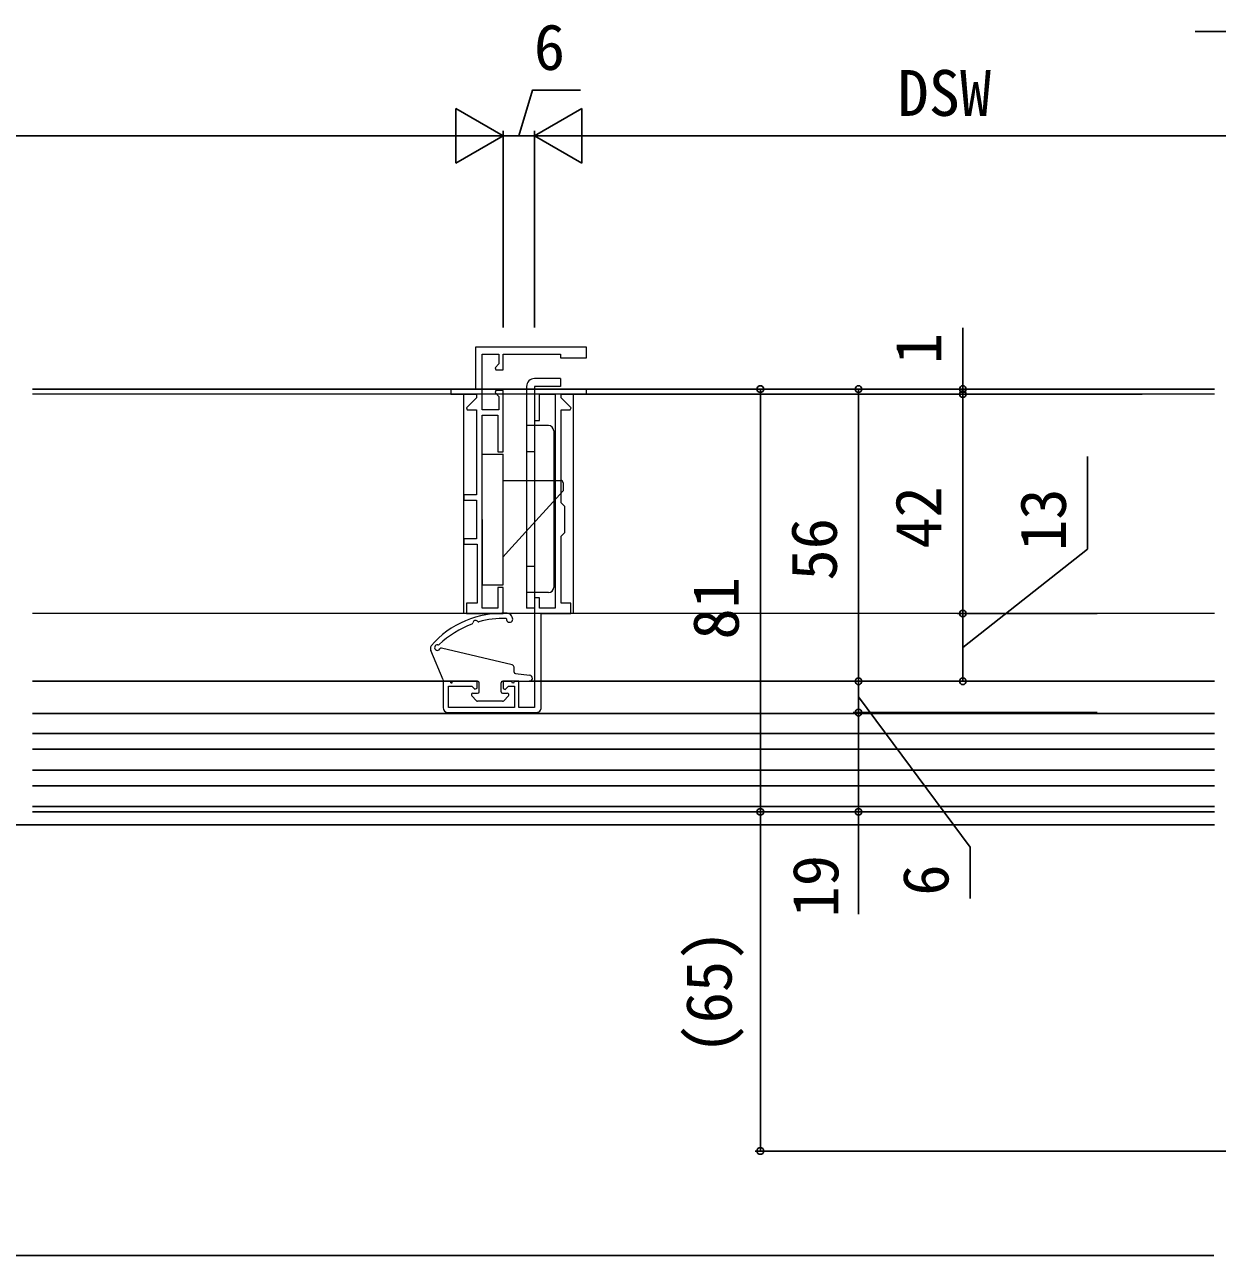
# Model space of a CAD drawing. Units: millimetres, scale not verified. Extents: x -525 to 525, y -783 to 779.
# Drawn here: x -108.4 to 120.2, y -470.1 to -234.3 of the extents above; entities that cross this region are included whole.
import ezdxf
from ezdxf.enums import TextEntityAlignment as Align

# ---------------------------------------------------------------- set-up
doc = ezdxf.new("R2010")
doc.units = ezdxf.units.MM
doc.header["$LTSCALE"] = 4
for name, color, linetype, lineweight in [('0-1_TABLE1', 7, 'Continuous', 18), ('0-4_YKK_11E', 4, 'Continuous', 18), ('0-6_YKK_13', 4, 'Continuous', 18)]:
    doc.layers.add(name, color=color, linetype=linetype, lineweight=lineweight)
doc.layers.add('0-5_YKK_12', color=2, linetype='Continuous')
doc.layers.add('0-8_YKK_D', color=6, linetype='Continuous')
doc.styles.add('ＭＳ ゴシック', font='')
doc.styles.get('ＭＳ ゴシック').set_extended_font_data('MS Gothic')

msp = doc.modelspace()

# ---------------------------------------------------------------- linework, layer by layer
at = {"layer": '0-1_TABLE1'}
msp.add_line((-20.695, -304.116), (-12.195, -304.116), dxfattribs=at)
at = {"layer": '0-4_YKK_11E', "color": 7}
msp.add_line((-27.195, -366.117), (-10.395, -366.117), dxfattribs=at)
for points in [[(-20.695, -346.117), (-20.695, -309.117), (-17.695, -309.117), (-17.695, -316.117), (-16.695, -316.117), (-16.695, -304.417), (-18.071, -304.417), (-18.232, -304.805), (-17.495, -305.541), (-17.495, -308.117), (-20.695, -308.117), (-20.695, -297.417), (-17.495, -297.417), (-17.495, -299.293), (-18.232, -300.029), (-18.071, -300.417), (-16.695, -300.417), (-16.695, -297.417), (-5.695, -297.417), (-5.695, -298.117), (-0.695, -298.117), (-0.695, -296.117), (-21.995, -296.117), (-21.995, -304.117), (-26.695, -304.117), (-26.695, -305.117), (-21.795, -305.117), (-21.795, -305.793), (-23.732, -307.729), (-23.571, -308.117), (-21.795, -308.117), (-21.795, -324.417), (-24.195, -324.417), (-24.195, -325.417), (-21.795, -325.417), (-21.795, -332.817), (-24.195, -332.817), (-24.195, -333.817), (-21.695, -333.817), (-21.695, -345.117)], [(-9.395, -365.117), (-9.395, -347.117), (-3.695, -347.117), (-3.695, -345.117), (-5.595, -345.117), (-5.595, -332.317), (-4.895, -331.617), (-4.895, -326.617), (-5.595, -325.917), (-5.595, -308.117), (-3.82, -308.117), (-3.659, -307.729), (-5.595, -305.793), (-5.595, -305.117), (-0.695, -305.117), (-0.695, -304.117), (-10.695, -304.117), (-10.695, -310.117), (-9.695, -310.117), (-9.695, -305.117), (-6.695, -305.117)], [(-6.695, -305.117), (-6.695, -346.117), (-9.695, -346.117), (-9.695, -344.117), (-10.695, -344.117), (-10.695, -365.117), (-13.695, -365.117), (-13.695, -360.117), (-16.695, -360.117), (-16.695, -361.518), (-16.325, -361.671), (-15.671, -361.017), (-14.495, -361.017), (-14.495, -365.117), (-27.195, -365.117), (-27.195, -361.017), (-22.72, -361.017), (-22.133, -361.604), (-21.695, -361.423), (-21.695, -360.117), (-28.195, -360.117), (-28.195, -365.117)], [(-21.695, -345.117), (-23.695, -345.117), (-23.695, -347.117), (-16.695, -347.117), (-16.695, -342.117), (-17.695, -342.117), (-17.695, -346.117), (-20.695, -346.117)]]:
    msp.add_lwpolyline(points, dxfattribs=at)
for centre, start, end in [((-27.195, -365.117), 180.00012, 269.99999), ((-10.395, -365.117), 269.99998, 0.00013)]:
    msp.add_arc(centre, 1, start, end, dxfattribs=at)
at = {"layer": '0-5_YKK_12'}
for p, q in [((-106.91, -304.117), (-14.775, -304.116)), ((-86.993, -304.117), (119.619, -304.117)), ((-23.742, -360.117), (-106.91, -360.117)), ((37.803, -360.117), (43.703, -360.117)), ((-106.91, -366.317), (-11.195, -366.317)), ((119.619, -387.616), (-356.311, -387.616))]:
    msp.add_line(p, q, dxfattribs=at)
for points in [[(119.619, -360.117), (86.259, -360.117), (-11.68, -360.117)], [(-106.91, -366.317), (86.259, -366.317), (119.619, -366.317)], [(-106.91, -370.117), (86.259, -370.117), (119.619, -370.117)], [(-106.91, -373.117), (86.259, -373.117), (119.619, -373.117)], [(-106.91, -377.117), (86.259, -377.117), (119.619, -377.117)], [(-106.91, -380.117), (86.259, -380.117), (119.619, -380.117)], [(-106.91, -384.117), (86.259, -384.117), (119.619, -384.117)], [(119.619, -385.117), (86.259, -385.117), (-106.91, -385.117)]]:
    msp.add_lwpolyline(points, dxfattribs=at)
at = {"layer": '0-6_YKK_13'}
for p, q in [((-12.195, -303.617), (-12.195, -346.117)), ((-5.695, -302.117), (-10.695, -302.117)), ((-10.695, -303.617), (-10.695, -311.117)), ((-24.245, -305.117), (-106.91, -305.117)), ((-24.195, -347.117), (-24.195, -305.117)), ((-24.195, -347.117), (-24.195, -305.117)), ((-10.695, -311.117), (-12.195, -311.117)), ((-10.695, -311.117), (-10.695, -343.117)), ((-7.995, -311.117), (-10.695, -311.117)), ((-6.995, -312.117), (-6.995, -342.117)), ((-16.695, -333.117), (-16.695, -316.617)), ((-10.695, -316.117), (-12.195, -316.117)), ((-16.695, -321.617), (-5.695, -321.617)), ((-5.195, -322.117), (-5.195, -323.117)), ((-15.634, -335.117), (-5.195, -323.617)), ((-5.195, -323.117), (-5.195, -323.617)), ((-20.695, -329.117), (-20.695, -341.617)), ((-16.695, -341.617), (-16.695, -329.117)), ((-16.695, -336.286), (-15.634, -335.117)), ((-10.695, -338.117), (-12.195, -338.117)), ((-20.695, -341.617), (-16.695, -341.617)), ((-7.995, -343.117), (-12.195, -343.117)), ((-10.695, -343.117), (-10.695, -346.117)), ((-10.695, -346.117), (-12.195, -346.117)), ((-24.195, -347.117), (-106.91, -347.117)), ((-14.963, -347.853), (-15.076, -347.593)), ((86.259, -347.117), (-3.195, -347.117)), ((119.619, -347.117), (86.259, -347.117)), ((-28.195, -359.817), (-30.564, -354.21)), ((-14.981, -356.951), (-28.507, -353.781)), ((-14.595, -358.347), (-14.595, -357.438)), ((-27.895, -360.117), (-26.745, -360.117)), ((-26.745, -360.417), (-26.745, -360.117)), ((-26.745, -360.417), (-26.445, -360.417)), ((-26.445, -360.117), (-21.595, -360.117)), ((-26.445, -360.417), (-26.445, -360.117)), ((-21.295, -362.117), (-21.295, -360.417)), ((-17.095, -362.117), (-17.095, -360.417)), ((-16.795, -360.117), (-15.095, -360.117)), ((-14.495, -360.117), (-11.695, -360.117)), ((-14.326, -358.645), (-11.634, -358.92)), ((-21.807, -363.83), (-22.707, -362.93)), ((-22.495, -362.417), (-21.595, -362.417)), ((-16.795, -362.417), (-15.895, -362.417)), ((-16.583, -363.83), (-15.683, -362.93)), ((-16.795, -363.917), (-21.595, -363.917))]:
    msp.add_line(p, q, dxfattribs=at)
for points in [[(-5.695, -302.117), (-5.695, -303.617), (-10.695, -303.617)], [(119.619, -305.117), (86.259, -305.117), (-44.195, -305.117)], [(-3.195, -347.117), (-3.195, -305.117), (86.259, -305.117)], [(-20.695, -329.117), (-20.695, -316.617), (-16.695, -316.617)], [(119.619, -347.117), (86.259, -347.117), (-44.195, -347.117)]]:
    msp.add_lwpolyline(points, dxfattribs=at)
for centre, radius, start, end in [((-10.695, -303.617), 1.5, 90, 180), ((-7.995, -312.117), 1, 0, 90), ((-5.695, -322.117), 0.5, 0, 90), ((-7.995, -342.117), 1, 270, 0), ((-16.801, -365.196), 18.133, 87.12566, 139.16037), ((-22.798, -348.871), 0.3, 291.54619, 354.08588), ((-22.003, -348.953), 0.5, 42.65175, 174.08588), ((-21.414, -348.411), 0.3, 222.65175, 285.81431), ((-16.681, -365.121), 17.067, 88.27232, 105.81431), ((-16.17, -348.162), 0.1, 351.85866, 88.27232), ((-15.462, -348.203), 0.61, 177.42133, 35.02156), ((-15.914, -348.031), 0.945, 27.59901, 88.65353), ((-15.141, -368.265), 20.551, 111.54619, 132.29811), ((-29.643, -353.821), 1, 151.1584, 202.90342), ((-29.294, -353.662), 0.528, 81.61963, 330.19158), ((-29.173, -352.842), 0.3, 261.61963, 312.29811), ((-28.576, -354.073), 0.3, 76.80874, 150.19158), ((-15.095, -357.438), 0.5, 0, 76.80874), ((-14.295, -358.347), 0.3, 180, 264.15516), ((-27.895, -359.817), 0.3, 180, 270), ((-21.595, -360.417), 0.3, 0, 90), ((-16.795, -360.417), 0.3, 90, 180), ((-14.795, -360.117), 0.3, 180, 0), ((-11.695, -359.517), 0.6, 270, 84.15516), ((-22.495, -362.717), 0.3, 90, 225), ((-21.595, -362.117), 0.3, 270, 0), ((-16.795, -362.117), 0.3, 180, 270), ((-15.895, -362.717), 0.3, 315, 90), ((-21.595, -363.617), 0.3, 225, 270), ((-16.795, -363.617), 0.3, 270, 315)]:
    msp.add_arc(centre, radius, start, end, dxfattribs=at)
at = {"layer": '0-8_YKK_D'}
for p, q in [((-16.695, -255.617), (-25.789, -250.367)), ((-25.789, -250.367), (-25.789, -260.867)), ((-10.695, -255.617), (-1.602, -250.367)), ((-1.602, -260.867), (-1.602, -250.367)), ((-16.695, -292.329), (-16.695, -254.617)), ((-16.695, -292.329), (-16.695, -254.617)), ((-10.695, -292.329), (-10.695, -254.617)), ((-10.695, -292.329), (-10.695, -254.617)), ((-27.195, -255.617), (-191.23, -255.617)), ((-16.695, -255.617), (-34.882, -255.617)), ((-16.695, -255.617), (-25.789, -260.867)), ((-10.695, -255.617), (-16.695, -255.617)), ((-10.695, -255.617), (-1.602, -260.867)), ((-10.695, -255.617), (7.491, -255.617)), ((-0.195, -255.617), (153.77, -255.617)), ((71.402, -304.117), (71.402, -292.403)), ((97.182, -304.117), (31.602, -304.117)), ((32.602, -304.117), (32.602, -385.117)), ((97.182, -304.117), (50.402, -304.117)), ((51.402, -304.117), (51.402, -360.117)), ((108.429, -304.117), (70.402, -304.117)), ((71.402, -305.116), (71.402, -304.117)), ((97.182, -305.117), (70.402, -305.116)), ((105.77, -305.117), (70.402, -305.116)), ((71.402, -305.116), (71.402, -347.116)), ((71.402, -305.116), (71.402, -307.666)), ((97.182, -347.117), (70.402, -347.116)), ((97.182, -347.117), (70.402, -347.117)), ((71.402, -347.117), (71.402, -360.117)), ((97.182, -360.117), (50.402, -360.117)), ((97.182, -360.117), (50.402, -360.117)), ((51.402, -366.117), (51.402, -360.117)), ((97.182, -360.117), (70.402, -360.117)), ((97.182, -366.117), (50.402, -366.117)), ((97.182, -366.117), (50.402, -366.117)), ((97.182, -385.117), (31.602, -385.117)), ((97.182, -385.117), (31.602, -385.117)), ((32.602, -385.117), (32.602, -450.117)), ((97.182, -385.117), (50.402, -385.117)), ((176.77, -450.117), (31.602, -450.117)), ((119.546, -470.117), (-185.039, -470.117))]:
    msp.add_line(p, q, dxfattribs=at)
for points in [[(190.27, -235.617), (176.27, -235.617), (115.97, -235.617)], [(-13.695, -255.617), (-11.055, -246.817), (-1.837, -246.817)], [(71.402, -353.617), (95.309, -334.79), (95.309, -317.063)], [(51.402, -363.117), (72.805, -391.922), (72.805, -401.741)], [(51.402, -366.117), (51.402, -385.117), (51.402, -404.726)]]:
    msp.add_lwpolyline(points, dxfattribs=at)
for centre in [(32.602, -304.117), (51.402, -304.117), (71.402, -304.117), (71.402, -305.116), (71.402, -305.116), (71.402, -347.116), (71.402, -347.117), (51.402, -360.117), (51.402, -360.117), (71.402, -360.117), (51.402, -366.117), (51.402, -366.117), (32.602, -385.117), (32.602, -385.117), (51.402, -385.117), (32.602, -450.117)]:
    msp.add_circle(centre, 0.637, dxfattribs=at)

# ---------------------------------------------------------------- texts
at = {"layer": '0-8_YKK_D', "style": 'ＭＳ ゴシック'}
for s, p in [('6', (-10.81, -245.617)), ('DSW', (58.889, -254.417))]:
    msp.add_text(s, height=8.798, dxfattribs=at).set_placement(p, align=Align.BOTTOM_LEFT)
for s, p in [('1', (69.902, -299.358)), ('42', (69.902, -334.707)), ('13', (93.809, -335.131)), ('56', (49.902, -340.81)), ('81', (31.102, -352.117)), ('19', (50.202, -405.367)), ('6', (71.305, -401.195)), ('(65)', (29.738, -431.628))]:
    msp.add_text(s, height=8.798, rotation=90, dxfattribs=at).set_placement(p, align=Align.BOTTOM_LEFT)

doc.saveas('drawing.dxf')
